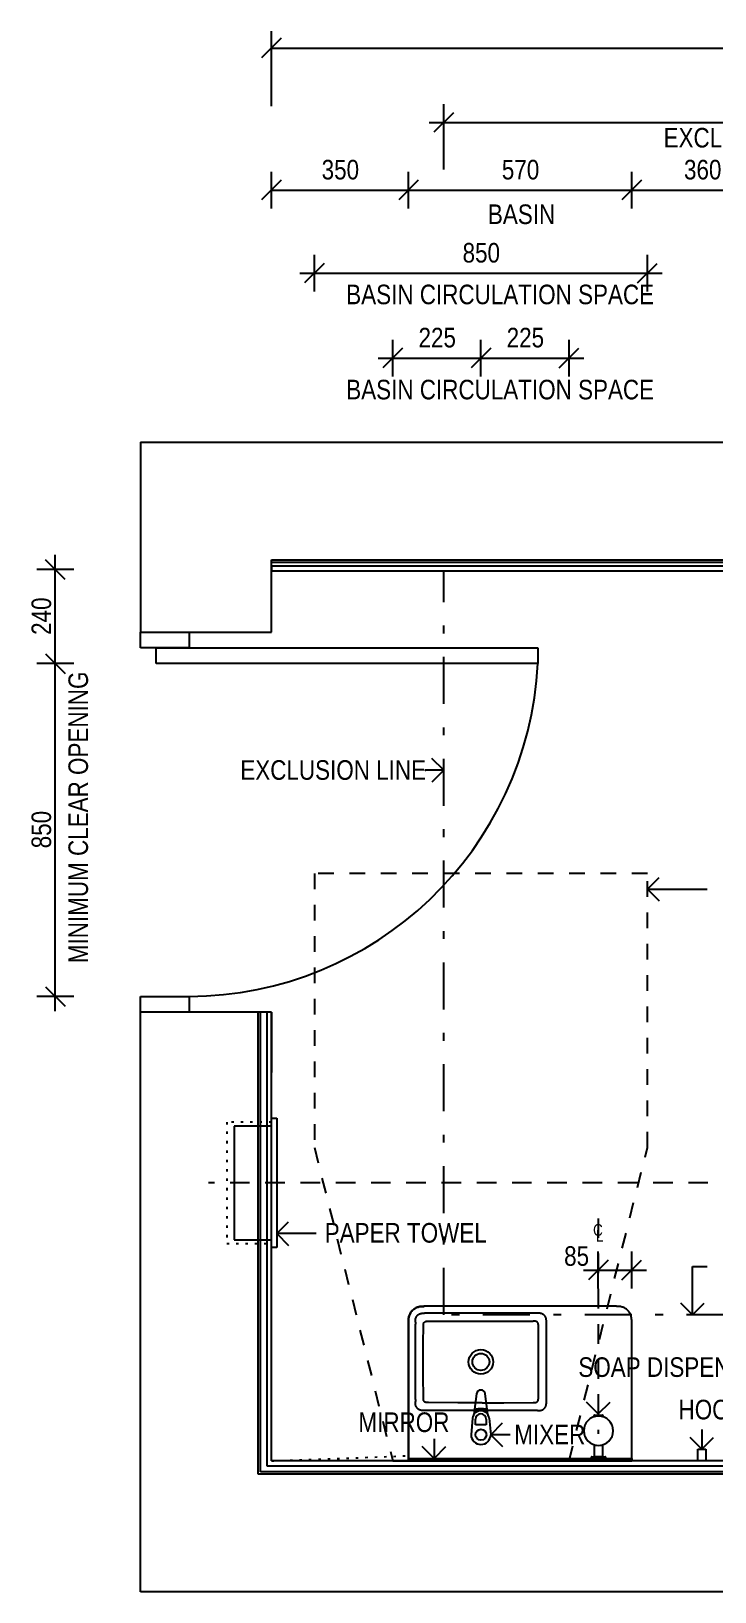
# Model space of a CAD drawing. Extents: x -613 to 4412, y -2607 to 1413.
# Drawn here: x -613 to 1132, y -2607 to 1378 of the extents above; entities that cross this region are included whole.
import ezdxf

# ---------------------------------------------------------------- set-up
doc = ezdxf.new("R2010")
doc.units = 0
doc.header["$LTSCALE"] = 20
doc.header["$MEASUREMENT"] = 0
for name, pattern in [('Below_ Beyond', [1.2, 0.3, -0.9]), ('Centre Line', [13, 6, -3, 1, -3]), ('Demolition Outline', [4.5, 2.5, -2]), ('Outline Indicative', [1.6, 1, -0.6]), ('Short Dashed', [4, 2, -2])]:
    doc.linetypes.add(name, pattern=pattern)
doc.layers.add('Detail', color=7, linetype='Continuous')
doc.styles.get("Standard").update_dxf_attribs({"font": 'swissc.ttf'})

msp = doc.modelspace()

# ---------------------------------------------------------------- linework, layer by layer
at = {"layer": 'Detail', "linetype": 'Continuous'}
for p, q in [((25, 1359.7), (-25, 1309.7)), ((0, 1186.2), (0, 1377.7)), ((0, 1334.7), (2739.9, 1334.7)), ((465, 1169.5), (415, 1119.5)), ((440, 1024.5), (440, 1191.4)), ((402.5, 1144.5), (440, 1144.5)), ((440, 1144.5), (2739.9, 1144.5)), ((25, 997), (-25, 947)), ((0, 925.1), (0, 1018.8)), ((375, 997), (325, 947)), ((350, 925.1), (350, 1018.8)), ((945, 997), (895, 947)), ((920, 925.1), (920, 1018.8)), ((0, 972), (350, 972)), ((350, 972), (920, 972)), ((920, 972), (1279.9, 972)), ((109.8, 712.9), (109.8, 806.6)), ((959.8, 712.9), (959.8, 806.6)), ((72.3, 759.8), (109.8, 759.8)), ((134.8, 784.8), (84.8, 734.8)), ((109.8, 759.8), (959.8, 759.8)), ((934.8, 734.8), (984.8, 784.8)), ((959.8, 759.8), (997.3, 759.8)), ((334.8, 568.1), (284.8, 518.1)), ((309.8, 496.3), (309.8, 590)), ((559.8, 568.1), (509.8, 518.1)), ((534.8, 496.3), (534.8, 590)), ((734.8, 518.1), (784.8, 568.1)), ((759.8, 496.3), (759.8, 590)), ((272.3, 543.1), (309.8, 543.1)), ((309.8, 543.1), (534.8, 543.1)), ((534.8, 543.1), (759.8, 543.1)), ((759.8, 543.1), (797.3, 543.1)), ((-334, 328), (-334, -157)), ((-334, 328), (3073.9, 328)), ((-551.6, 3), (-551.6, 40.5)), ((-504.7, 3), (-598.5, 3)), ((-526.6, -22), (-576.6, 28)), ((-551.6, -237), (-551.6, 3)), ((0, -157), (0, 28)), ((0, 28), (2773.9, 28)), ((0, 22), (671.9, 22)), ((0, 18), (0, 22)), ((0, 12), (0, 18)), ((12, 12), (0, 12)), ((0, 12), (0, 0)), ((2751.9, 12), (0, 12)), ((0, 0), (2739.9, 0)), ((687.9, 12), (12, 12)), ((671.9, 22), (2767.9, 22)), ((2751.9, 12), (687.9, 12)), ((-334, -157), (-210, -157)), ((-334, -197), (-334, -157)), ((-334, -157), (-259, -157)), ((-259, -157), (-75, -157)), ((-210, -157), (-210, -197)), ((-75, -157), (0, -157)), ((-210, -197), (-334, -197)), ((-294, -197), (680, -197)), ((-294, -237), (-294, -197)), ((680, -197), (680, -237)), ((-504.7, -237), (-598.5, -237)), ((-576.6, -212), (-526.6, -262)), ((-551.6, -1086.9), (-551.6, -237)), ((680, -237), (-294, -237)), ((440, -509.5), (393.2, -509.5)), ((440, -509.5), (410, -479.5)), ((440, -509.5), (410, -539.5)), ((959.8, -813), (989.8, -783)), ((959.8, -813), (1055.1, -813)), ((959.8, -813), (989.8, -843)), ((1055.1, -813), (1112.2, -813)), ((-576.6, -1061.9), (-526.6, -1111.9)), ((-504.7, -1086.9), (-598.5, -1086.9)), ((-551.6, -1124.4), (-551.6, -1086.9)), ((-334, -1086.9), (-210, -1086.9)), ((-334, -1126.9), (-334, -1086.9)), ((-210, -1086.9), (-210, -1126.9)), ((-210, -1126.9), (-334, -1126.9)), ((0, -1126.9), (-334, -1126.9)), ((-334, -2606.9), (-334, -1126.9)), ((-34, -2306.9), (-34, -1126.9)), ((-28, -2300.9), (-28, -1126.9)), ((-12, -1126.9), (-12, -2284.9)), ((-12, -1126.9), (-12, -2284.9)), ((0, -1126.9), (0, -1280.9)), ((0, -2272.9), (0, -1126.9)), ((-95, -1417.9), (-95, -1707.9)), ((0, -1417.9), (-95, -1417.9)), ((0, -1727.9), (0, -1397.9)), ((0, -1397.9), (14, -1397.9)), ((0, -1707.9), (0, -1417.9)), ((14, -1397.9), (14, -1727.9)), ((14, -1692.5), (44, -1662.5)), ((-95, -1707.9), (0, -1707.9)), ((114, -1692.5), (14, -1692.5)), ((14, -1692.5), (44, -1722.5)), ((14, -1727.9), (0, -1727.9)), ((834.6, -1832.1), (834.6, -1738.4)), ((920, -1832.1), (920, -1738.4)), ((-34, -1871.2), (-34, -1777.5)), ((0, -1871.2), (0, -1777.5)), ((797.1, -1785.3), (834.6, -1785.3)), ((859.6, -1760.3), (809.6, -1810.3)), ((834.6, -1785.3), (920, -1785.3)), ((895, -1810.3), (945, -1760.3)), ((920, -1785.3), (957.5, -1785.3)), ((1075, -1899.9), (1075, -1776)), ((1075, -1776), (1112.2, -1776)), ((1075, -1899.9), (1045, -1869.9)), ((1075, -1899.9), (1105, -1869.9)), ((350.1, -1912.5), (350, -1914.4)), ((350.2, -1910.6), (350.1, -1912.5)), ((350.4, -1908.6), (350.2, -1910.6)), ((350.7, -1906.6), (350.4, -1908.6)), ((351.2, -1904.7), (350.7, -1906.6)), ((351.7, -1902.7), (351.2, -1904.7)), ((352.4, -1900.7), (351.7, -1902.7)), ((353.2, -1898.8), (352.4, -1900.7)), ((354.1, -1896.9), (353.2, -1898.8)), ((355.1, -1895), (354.1, -1896.9)), ((356.2, -1893.3), (355.1, -1895)), ((357.5, -1891.6), (356.2, -1893.3)), ((358.9, -1889.9), (357.5, -1891.6)), ((360.3, -1888.4), (358.9, -1889.9)), ((361.9, -1886.9), (360.3, -1888.4)), ((363.5, -1885.6), (361.9, -1886.9)), ((365.2, -1884.3), (363.5, -1885.6)), ((367, -1883.2), (365.2, -1884.3)), ((368.8, -1882.2), (367, -1883.2)), ((370.7, -1881.2), (368.8, -1882.2)), ((372.6, -1880.5), (370.7, -1881.2)), ((374.6, -1879.8), (372.6, -1880.5)), ((376.6, -1879.3), (374.6, -1879.8)), ((378.6, -1878.8), (376.6, -1879.3)), ((380.5, -1878.5), (378.6, -1878.8)), ((382.5, -1878.3), (380.5, -1878.5)), ((384.4, -1878.2), (382.5, -1878.3)), ((386.3, -1878.1), (384.4, -1878.2)), ((388.1, -1878.1), (386.3, -1878.1)), ((390, -1878), (388.1, -1878.1)), ((879.9, -1878), (390, -1878)), ((879.9, -1878), (390, -1878)), ((390.3, -1895.7), (390.6, -1895.7)), ((679, -1895.7), (390.6, -1895.7)), ((679.3, -1895.7), (679, -1895.7)), ((881.7, -1878.1), (879.9, -1878)), ((883.6, -1878.1), (881.7, -1878.1)), ((885.4, -1878.2), (883.6, -1878.1)), ((887.4, -1878.3), (885.4, -1878.2)), ((889.3, -1878.5), (887.4, -1878.3)), ((891.3, -1878.8), (889.3, -1878.5)), ((893.3, -1879.2), (891.3, -1878.8)), ((895.3, -1879.8), (893.3, -1879.2)), ((897.2, -1880.4), (895.3, -1879.8)), ((899.2, -1881.2), (897.2, -1880.4)), ((901.1, -1882.1), (899.2, -1881.2)), ((902.9, -1883.2), (901.1, -1882.1)), ((904.7, -1884.3), (902.9, -1883.2)), ((906.4, -1885.6), (904.7, -1884.3)), ((908, -1886.9), (906.4, -1885.6)), ((909.6, -1888.4), (908, -1886.9)), ((911, -1889.9), (909.6, -1888.4)), ((912.4, -1891.5), (911, -1889.9)), ((913.7, -1893.2), (912.4, -1891.5)), ((914.8, -1895), (913.7, -1893.2)), ((915.8, -1896.9), (914.8, -1895)), ((916.7, -1898.8), (915.8, -1896.9)), ((917.5, -1900.7), (916.7, -1898.8)), ((918.2, -1902.7), (917.5, -1900.7)), ((918.7, -1904.6), (918.2, -1902.7)), ((919.2, -1906.6), (918.7, -1904.6)), ((919.5, -1908.6), (919.2, -1906.6)), ((919.7, -1910.6), (919.5, -1908.6)), ((919.8, -1912.5), (919.7, -1910.6)), ((919.9, -1914.4), (919.8, -1912.5)), ((350, -1914.4), (350, -1916.2)), ((350, -1916.2), (350, -1918.1)), ((350, -1918.1), (350, -2272.9)), ((350, -2271.9), (350, -1918.1)), ((367.6, -2019.9), (367.6, -1923.9)), ((401.3, -1916.1), (401, -1916.1)), ((401.3, -1916.1), (668.6, -1916.1)), ((668.6, -1916.1), (668.3, -1916.1)), ((702, -2019.9), (702, -1923.9)), ((920, -1916.2), (919.9, -1914.4)), ((920, -1918.1), (920, -1916.2)), ((920, -2272.9), (920, -1918.1)), ((920, -2271.9), (920, -1918.1)), ((367.6, -2115.9), (367.6, -2019.9)), ((702, -2115.9), (702, -2019.9)), ((523.7, -2101.5), (517.1, -2154.4)), ((552.5, -2154.4), (545.9, -2101.5)), ((834.6, -2102.6), (834.6, -2152.6)), ((390.6, -2144.1), (390.3, -2144.1)), ((679, -2144.1), (390.6, -2144.1)), ((401.3, -2123.7), (401, -2123.7)), ((534.8, -2124.2), (531.8, -2124.2)), ((537.8, -2124.2), (534.8, -2124.2)), ((668.6, -2123.7), (668.3, -2123.7)), ((679, -2144.1), (679.3, -2144.1)), ((834.6, -2152.6), (804.6, -2122.6)), ((834.6, -2152.6), (864.6, -2122.6)), ((513.8, -2163.9), (509.8, -2205.9)), ((521.2, -2181), (521.2, -2166.1)), ((548.4, -2181), (521.2, -2181)), ((548.4, -2166.1), (548.4, -2181)), ((555.8, -2163.9), (559.8, -2205.9)), ((559.8, -2205.9), (589.8, -2175.9)), ((824, -2159.9), (824, -2156.7)), ((825, -2155.7), (845, -2155.7)), ((846, -2156.7), (846, -2159.9)), ((415.2, -2216.2), (415.2, -2266.2)), ((609.8, -2205.9), (559.8, -2205.9)), ((559.8, -2205.9), (589.8, -2235.9)), ((1099, -2242.9), (1069, -2212.9)), ((1099, -2192.9), (1099, -2242.9)), ((1099, -2242.9), (1129, -2212.9)), ((350, -2272.9), (350, -2266.2)), ((350, -2266.2), (920, -2266.2)), ((415.2, -2266.2), (385.2, -2236.2)), ((415.2, -2266.2), (445.2, -2236.2)), ((817, -2265.2), (817, -2263.2)), ((853, -2265.2), (817, -2265.2)), ((818, -2262.2), (852, -2262.2)), ((825, -2262.2), (825, -2231.9)), ((845, -2262.2), (825, -2262.2)), ((845, -2231.9), (845, -2262.2)), ((853, -2263.2), (853, -2265.2)), ((920, -2266.2), (920, -2272.9)), ((1089, -2272.9), (1089, -2242.9)), ((1089, -2242.9), (1109, -2242.9)), ((1109, -2242.9), (1109, -2272.9)), ((2773.9, -2306.9), (-34, -2306.9)), ((2767.9, -2300.9), (-28, -2300.9)), ((-12, -2284.9), (2751.9, -2284.9)), ((-12, -2284.9), (2751.9, -2284.9)), ((2739.9, -2272.9), (0, -2272.9)), ((2739.9, -2272.9), (0, -2272.9)), ((350, -2271.9), (350, -2271.9)), ((350, -2272.9), (920, -2272.9)), ((920, -2272.9), (350, -2272.9)), ((351, -2272.9), (358, -2272.9)), ((912, -2272.9), (358, -2272.9)), ((921, -2272.9), (381, -2272.9)), ((912, -2272.9), (919, -2272.9)), ((920, -2271.9), (920, -2271.9)), ((1109, -2272.9), (1089, -2272.9)), ((3073.9, -2606.9), (-334, -2606.9))]:
    msp.add_line(p, q, dxfattribs=at)
at = {"layer": 'Detail', "linetype": 'Centre Line'}
for p, q in [((440, 0), (2739.9, 0)), ((440, -1899.9), (440, 0)), ((2739.9, -1899.9), (440, -1899.9))]:
    msp.add_line(p, q, dxfattribs=at)
at = {"layer": 'Detail', "linetype": 'Short Dashed'}
for p, q in [((959.8, -773), (109.8, -773)), ((109.8, -773), (109.8, -1472.9)), ((959.8, -1472.9), (959.8, -773)), ((109.8, -1472.9), (309.8, -2272.9)), ((759.8, -2272.9), (959.8, -1472.9)), ((309.8, -2272.9), (759.8, -2272.9))]:
    msp.add_line(p, q, dxfattribs=at)
at = {"layer": 'Detail', "linetype": 'Below_ Beyond'}
for p, q in [((-114, -1407.9), (-114, -1717.9)), ((0, -1407.9), (-114, -1407.9)), ((0, -1717.9), (0, -1407.9)), ((-114, -1717.9), (0, -1717.9)), ((0, -2272.9), (350, -2259.6))]:
    msp.add_line(p, q, dxfattribs=at)
at = {"layer": 'Detail', "linetype": 'Demolition Outline'}
for p, q in [((3544.4, -1562.9), (-160.7, -1562.9)), ((834.6, -1653.5), (834.6, -2203.9))]:
    msp.add_line(p, q, dxfattribs=at)
at = {"layer": 'Detail', "linetype": 'Outline Indicative'}
msp.add_line((426, -2272.9), (876, -2272.9), dxfattribs=at)
at = {"layer": 'Detail', "linetype": 'Continuous', "flags": 128}
for points in [[(350, -1918.1), (350, -1916.2), (350, -1914.4), (350.1, -1912.5), (350.2, -1910.6), (350.4, -1908.6), (350.7, -1906.6), (351.2, -1904.7), (351.7, -1902.7), (352.4, -1900.7), (353.2, -1898.8), (354.1, -1896.9), (355.1, -1895), (356.2, -1893.3), (357.5, -1891.6), (358.9, -1889.9), (360.3, -1888.4), (361.9, -1886.9), (363.5, -1885.6), (365.2, -1884.3), (367, -1883.2), (368.8, -1882.2), (370.7, -1881.2), (372.6, -1880.5), (374.6, -1879.8), (376.6, -1879.3), (378.6, -1878.8), (380.5, -1878.5), (382.5, -1878.3), (384.4, -1878.2), (386.3, -1878.1), (388.1, -1878.1), (390, -1878)], [(367.6, -1918.5), (367.6, -1915.8), (367.7, -1913.5), (367.8, -1912.1), (368, -1910.8), (368.3, -1909.6), (368.6, -1908.4), (368.9, -1907.3), (369.4, -1906.2), (369.8, -1905.2), (370.4, -1904.2), (371.1, -1903.2), (371.8, -1902.3), (372.5, -1901.4), (373.3, -1900.6), (374.2, -1899.9), (375.1, -1899.2), (376.1, -1898.5), (377.1, -1897.9), (378.1, -1897.4), (379.2, -1897), (380.3, -1896.7), (381.4, -1896.3), (382.6, -1896.1), (383.9, -1895.9), (385.3, -1895.8), (387.6, -1895.7), (390.3, -1895.7)], [(702, -1918.5), (702, -1915.8), (701.9, -1913.5), (701.8, -1912.1), (701.6, -1910.8), (701.4, -1909.6), (701.1, -1908.4), (700.7, -1907.3), (700.3, -1906.2), (699.8, -1905.2), (699.2, -1904.2), (698.6, -1903.2), (697.9, -1902.3), (697.1, -1901.4), (696.3, -1900.6), (695.4, -1899.9), (694.5, -1899.2), (693.5, -1898.5), (692.5, -1897.9), (691.5, -1897.4), (690.4, -1897), (689.3, -1896.6), (688.2, -1896.3), (687, -1896.1), (685.7, -1895.9), (684.3, -1895.8), (682, -1895.7), (679.3, -1895.7)], [(920, -1918.1), (920, -1916.2), (919.9, -1914.4), (919.8, -1912.5), (919.7, -1910.6), (919.5, -1908.6), (919.2, -1906.6), (918.7, -1904.6), (918.2, -1902.7), (917.5, -1900.7), (916.7, -1898.8), (915.8, -1896.9), (914.8, -1895), (913.7, -1893.2), (912.4, -1891.5), (911, -1889.9), (909.6, -1888.4), (908, -1886.9), (906.4, -1885.6), (904.7, -1884.3), (902.9, -1883.2), (901.1, -1882.1), (899.2, -1881.2), (897.2, -1880.4), (895.3, -1879.8), (893.3, -1879.2), (891.3, -1878.8), (889.3, -1878.5), (887.4, -1878.3), (885.4, -1878.2), (883.6, -1878.1), (881.7, -1878.1), (879.9, -1878)], [(387.8, -2019.9), (387.9, -1969.1), (388, -1931)], [(388, -1931), (388, -1927.6), (388.1, -1926.3)], [(388.1, -1926.3), (388.1, -1925.2), (388.2, -1924.3), (388.3, -1923.5), (388.5, -1922.2), (388.8, -1921.3), (389.1, -1920.5), (389.6, -1919.7), (390.1, -1919), (390.7, -1918.4), (391.4, -1917.8), (392.1, -1917.3), (392.9, -1917), (393.8, -1916.6), (394.8, -1916.4), (395.4, -1916.3), (396.2, -1916.2), (397.1, -1916.2), (398.2, -1916.1), (401, -1916.1)], [(681.3, -1922.9), (681.1, -1922), (680.7, -1921), (680.3, -1920.1), (679.7, -1919.2), (679, -1918.5), (678.2, -1917.8), (677.4, -1917.3), (676.4, -1916.8), (675.8, -1916.6), (674.9, -1916.4), (673.9, -1916.3), (672.6, -1916.2), (670.8, -1916.1), (668.6, -1916.1)], [(681.6, -1926.3), (681.5, -1924.9), (681.4, -1923.8), (681.3, -1922.9)], [(681.6, -1931), (681.6, -1927.6), (681.6, -1926.3)], [(681.8, -2019.9), (681.8, -1969.1), (681.6, -1931)], [(388, -2108.8), (387.9, -2058), (387.8, -2019.9)], [(681.6, -2108.8), (681.8, -2058), (681.8, -2019.9)], [(388.1, -2113.5), (388, -2110.2), (388, -2108.8)], [(681.6, -2113.5), (681.6, -2110.2), (681.6, -2108.8)], [(390.3, -2144.1), (387.6, -2144.1), (385.3, -2144), (383.9, -2143.9), (382.7, -2143.7), (381.4, -2143.5), (380.3, -2143.2), (379.2, -2142.8), (378.1, -2142.4), (377.1, -2141.9), (376.1, -2141.3), (375.1, -2140.7), (374.2, -2140), (373.3, -2139.2), (372.5, -2138.4), (371.8, -2137.5), (371.1, -2136.6), (370.4, -2135.6), (369.9, -2134.6), (369.4, -2133.6), (368.9, -2132.5), (368.6, -2131.4), (368.3, -2130.2), (368, -2129), (367.8, -2127.7), (367.7, -2126.3), (367.6, -2124), (367.6, -2121.3)], [(401, -2123.7), (398.5, -2123.7), (396.6, -2123.6), (395.2, -2123.5), (394.2, -2123.3), (393.4, -2123), (392.7, -2122.7), (392, -2122.4), (391.3, -2121.9), (390.7, -2121.4), (390.2, -2120.9), (389.7, -2120.2), (389.3, -2119.6), (388.9, -2118.9), (388.7, -2118.1), (388.4, -2117.3), (388.2, -2116.1), (388.1, -2114.5), (388.1, -2113.5)], [(531.8, -2124.2), (513.1, -2124.2), (475.8, -2124.1), (401.3, -2123.7)], [(537.8, -2124.2), (556.5, -2124.2), (593.8, -2124.1), (668.3, -2123.7)], [(668.6, -2123.7), (671.1, -2123.7), (673, -2123.6), (674.4, -2123.5), (675.4, -2123.3), (676.3, -2123), (677, -2122.7), (677.6, -2122.4), (678.3, -2121.9), (678.9, -2121.4), (679.4, -2120.9), (679.9, -2120.2), (680.3, -2119.6), (680.7, -2118.9), (681, -2118.1), (681.2, -2117.3), (681.4, -2116.1), (681.5, -2114.5), (681.6, -2113.5)], [(679.3, -2144.1), (682, -2144.1), (684.3, -2144), (685.7, -2143.9), (687, -2143.7), (688.2, -2143.5), (689.3, -2143.2), (690.5, -2142.8), (691.5, -2142.4), (692.6, -2141.9), (693.5, -2141.3), (694.5, -2140.6), (695.4, -2139.9), (696.3, -2139.2), (697.1, -2138.4), (697.9, -2137.5), (698.6, -2136.6), (699.2, -2135.6), (699.8, -2134.6), (700.3, -2133.6), (700.7, -2132.5), (701.1, -2131.4), (701.4, -2130.2), (701.6, -2129), (701.8, -2127.7), (701.9, -2126.3), (702, -2124), (702, -2121.3)]]:
    msp.add_lwpolyline(points, dxfattribs=at)
at = {"layer": 'Detail', "linetype": 'Continuous'}
for centre, radius in [((534.8, -2019.9), 31.3), ((534.8, -2019.9), 21.7), ((534.8, -2205.9), 14)]:
    msp.add_circle(centre, radius, dxfattribs=at)
for centre, radius, start, end in [((-214.5, -191.3), 895.7, 270.2909, 357.0753), ((3227, -1923), 2859.4, 179.9097, 180.0191), ((-2160.3, -1923), 2862.3, 359.981, 0.0902), ((534.8, -2102.9), 11.2, 7.1389, 172.8611), ((3230.8, -2116.8), 2863.2, 179.981, 180.0902), ((534.8, -2165.8), 21.1, 5.1696, 174.8304), ((-2161.2, -2116.8), 2863.2, 359.9098, 0.019), ((534.8, -2166.1), 13.6, 0, 180), ((835, -2195.7), 37.5, 0, 180), ((825, -2156.7), 1, 90, 180), ((835, -2195.7), 37.5, 72.9424, 107.0576), ((845, -2156.7), 1, 0, 90), ((534.8, -2205.9), 25, 180, 0), ((835, -2195.7), 37.5, 180, 0), ((818, -2263.2), 1, 90, 180), ((835, -2195.7), 37.5, 254.534, 285.466), ((852, -2263.2), 1, 0, 90)]:
    msp.add_arc(centre, radius, start, end, dxfattribs=at)
for centre, major_axis, ratio, start_param, end_param in [((534.8, -2141.1), (13.2, 0), 0.109024, 0, 3.141593), ((534.8, -2141.1), (-13.2, 0), 0.109024, 0, 3.141593), ((351, -2271.9), (0, -1), 0.999848, 4.712389, 6.283185), ((919, -2271.9), (0, -1), 0.999848, 0, 1.570796)]:
    msp.add_ellipse(centre, major_axis=major_axis, ratio=ratio, start_param=start_param, end_param=end_param, dxfattribs=at)
msp.add_point((393.2, -509.5), dxfattribs=at)

# ---------------------------------------------------------------- texts
for s, insert, char_height, attachment_point in [('{EXCLUSION LINE - COMPLY WITH AS.1428-2009}', (1001.2, 1105.4), 49.998, 4), ('{350}', (128.3, 998.5), 50, 7), ('{570}', (588.3, 998.5), 50, 7), ('{360}', (1053.3, 998.5), 50, 7), ('{BASIN}', (552.7, 910), 50, 4), ('{850}', (488.1, 786.3), 50, 7), ('{BASIN CIRCULATION SPACE}', (191.1, 705.2), 49.998, 4), ('{225}', (375.6, 569.7), 50, 7), ('{225}', (600.6, 569.7), 50, 7), ('{BASIN CIRCULATION SPACE}', (191.1, 462.3), 49.998, 4), ('{EXCLUSION LINE}', (-79.3, -509), 49.999, 4), (' PAPER TOWEL', (120.2, -1690.7), 49.998, 4), ('{C}', (821.2, -1683.2), 30, 4), ('{L}', (828.5, -1698.1), 30, 4), ('{85}', (747.3, -1775.3), 50, 7), ('SOAP DISPENSER', (783.6, -2033.6), 49.998, 4), ('MIRROR', (222.3, -2174.3), 50, 4), ('HOOK', (1039.4, -2142), 50, 4), ('MIXER', (620, -2205.2), 50, 4)]:
    msp.add_mtext(s, dxfattribs=dict(at, insert=insert, char_height=char_height, attachment_point=attachment_point))
at = {"layer": 'Detail', "linetype": 'Continuous', "rotation": 90}
for s, insert, char_height, attachment_point in [('{240}', (-561.6, -163.7), 50, 7), ('{MINIMUM CLEAR OPENING}', (-492.7, -1001.8), 49.998, 4), ('{850}', (-561.6, -708.6), 50, 7)]:
    msp.add_mtext(s, dxfattribs=dict(at, insert=insert, char_height=char_height, attachment_point=attachment_point))

doc.saveas('drawing.dxf')
